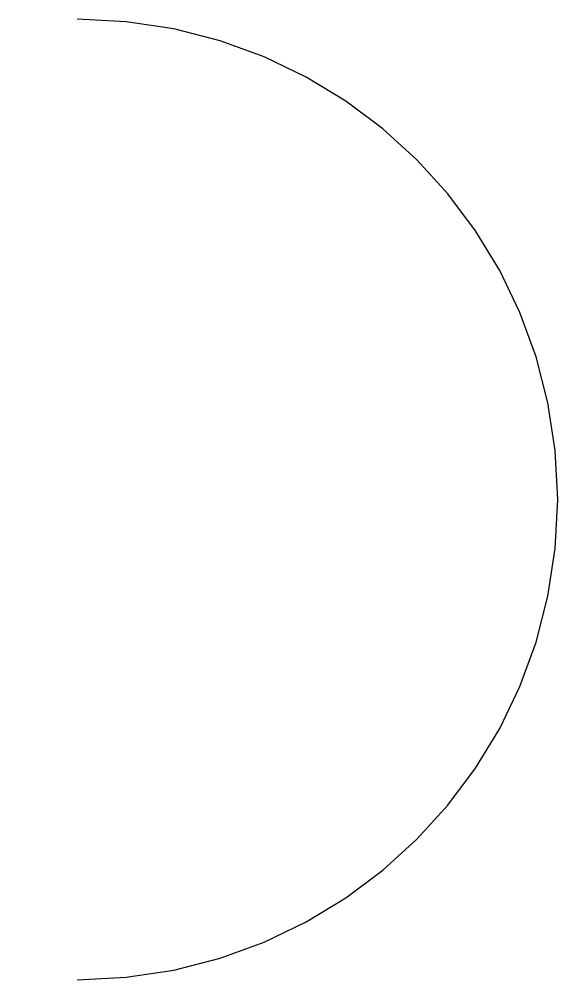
# Model space of a CAD drawing. Header units: millimetres. Extents: x 5.98 to 7.1, y 4.92 to 6.92.
import ezdxf

# ---------------------------------------------------------------- set-up
doc = ezdxf.new("R2010")
doc.units = ezdxf.units.MM
doc.set_wipeout_variables(frame=1)
doc.linetypes.add('ACAD_ISO05W100', pattern=[33, 24, -3, 0, -3, 0, -3])
doc.layers.add('sludge', color=19, linetype='ACAD_ISO05W100')

# ---------------------------------------------------------------- blocks, each defined once
blk = doc.blocks.new('break')
blk.add_arc((0, 0), 1, 270, 90)
blk.add_wipeout([(-0.1204, -0.1132), (-0.1204, -0.8868), (0, -1), (0.1204, -0.8868), (0.1204, -0.1132), (0, 0)])
blk.add_wipeout([(-0.1204, 0.1132), (-0.1204, 0.8868), (0, 1), (0.1204, 0.8868), (0.1204, 0.1132), (0, 0)])

msp = doc.modelspace()

# ---------------------------------------------------------------- block references
at = {"layer": 'sludge', "lineweight": 25, "ltscale": 0.5}
msp.add_blockref('break', (6.0983, 5.9183), dxfattribs=at)

doc.saveas('drawing.dxf')
